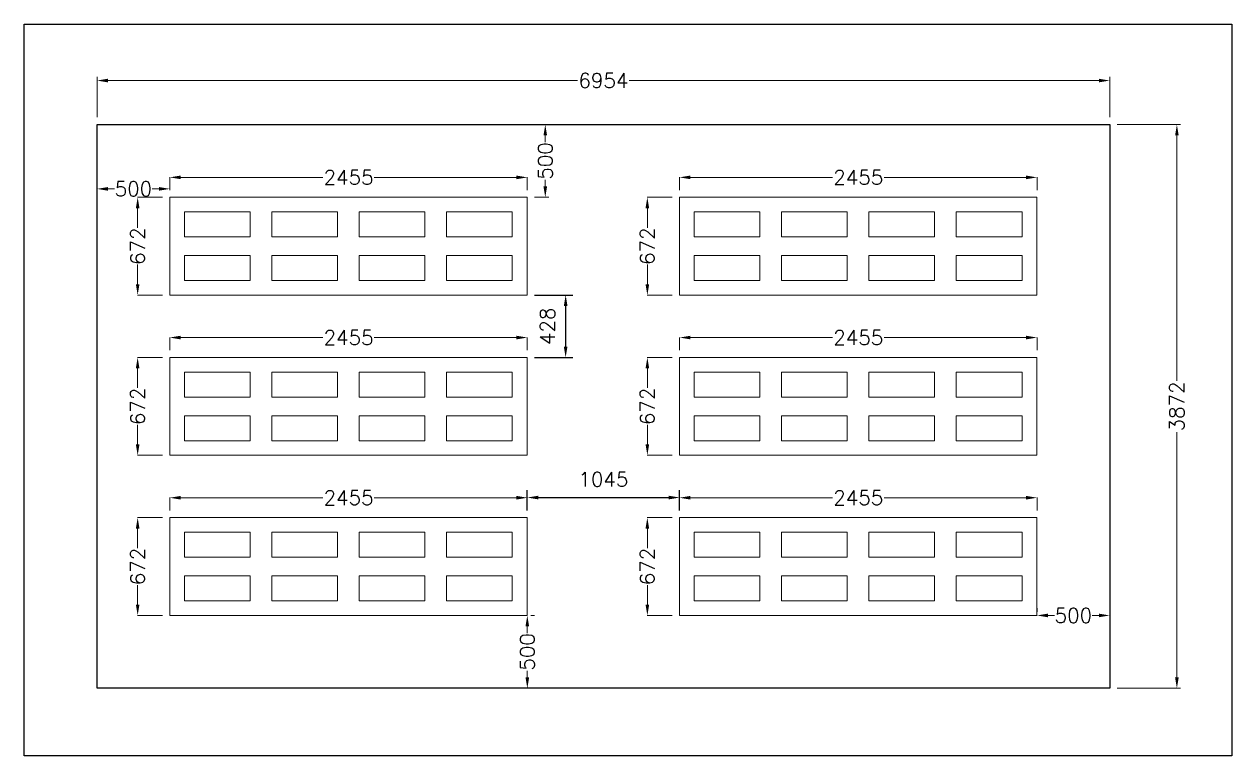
# Model space of a CAD drawing. Header units: millimetres. Extents: x 3552052 to 4144896, y -707811 to -630695.
# Drawn here: x 4111975 to 4120268, y -689910 to -684885 of the extents above; entities that cross this region are included whole.
import ezdxf

# ---------------------------------------------------------------- set-up
doc = ezdxf.new("R2010")
doc.units = ezdxf.units.MM
doc.header["$LTSCALE"] = 6
doc.header["$MEASUREMENT"] = 0
doc.layers.get('Defpoints').update_dxf_attribs({"linetype": 'CONTINUOUS', "lineweight": 0})
doc.layers.add('ELE-12W LED', color=1, linetype='CONTINUOUS', lineweight=0)
doc.layers.add('MEP_HVAC_COPPER_PIPE', color=5, linetype='CONTINUOUS', lineweight=0)
doc.styles.add('ROMANS', font='romans.shx')
doc.styles.get("Standard").update_dxf_attribs({"font": 'SIMPLEX'})
doc.dimstyles.new('AEPL1', dxfattribs={"dimtxt": 100, "dimasz": 75, "dimexe": 25, "dimexo": 50, "dimtad": 0, "dimdec": 0, "dimtxsty": 'ROMANS', "dimcen": 2.5, "dimclrd": 7, "dimclre": 7, "dimclrt": 7, "dimadec": 0, "dimazin": 0, "dimtfac": 1, "dimtdec": 0, "dimtmove": 0, "dimatfit": 3, "dimfxl": 1, "dimlwd": 0, "dimlwe": 0, "dimarcsym": 0})
doc.dimstyles.get("Standard").update_dxf_attribs({"dimtxt": 100, "dimasz": 75, "dimexe": 50, "dimexo": 50, "dimgap": 75, "dimtad": 1, "dimdec": 0, "dimzin": 0, "dimdsep": 46, "dimtxsty": 'Standard', "dimcen": 0.09, "dimclrd": 256, "dimclre": 256, "dimclrt": 256, "dimadec": 0, "dimazin": 0, "dimtfac": 1, "dimtdec": 0, "dimtofl": 0, "dimtmove": 0, "dimatfit": 3, "dimfxl": 1, "dimtolj": 1, "dimtzin": 0, "dimarcsym": 0})

# ---------------------------------------------------------------- blocks, each defined once
blk = doc.blocks.new('*U836')
at = {"layer": 'MEP_HVAC_COPPER_PIPE', "linetype": 'ByBlock'}
for p, q in [((226, 86), (-226, 86)), ((-226, 86), (-226, -86)), ((226, -86), (226, 86)), ((-226, -86), (226, -86))]:
    blk.add_line(p, q, dxfattribs=at)
blk = doc.blocks.new('*U837')
at = {"layer": 'MEP_HVAC_COPPER_PIPE', "color": 0, "linetype": 'ByBlock', "lineweight": -2, "transparency": 16777216}
for p in [(0, 300), (600, 300), (1200, 300), (1800, 300), (0, 0), (600, 0), (1200, 0), (1800, 0)]:
    blk.add_blockref('*U836', p, dxfattribs=at)
blk = doc.blocks.new('*D832')
at = {"layer": 'Defpoints', "color": 0, "linetype": 'ByBlock', "transparency": 16777216}
for p in [(4112975.2, -688274), (4112754.3, -688945.6), (4112975.2, -688945.6)]:
    blk.add_point(p, dxfattribs=at)
at = {"layer": 'MEP_HVAC_COPPER_PIPE', "color": 7, "linetype": 'ByBlock', "lineweight": 0, "transparency": 16777216}
for p, q in [((4112925.2, -688274), (4112753, -688274)), ((4112754.3, -688349), (4112754.3, -688482.9)), ((4112754.3, -688870.6), (4112754.3, -688736.6)), ((4112925.2, -688945.6), (4112753, -688945.6))]:
    blk.add_line(p, q, dxfattribs=at)
at = {"layer": 'MEP_HVAC_COPPER_PIPE', "color": 7, "linetype": 'ByBlock', "transparency": 16777216}
for points in [[(4112741.8, -688349), (4112766.8, -688349), (4112754.3, -688274)], [(4112741.8, -688870.6), (4112766.8, -688870.6), (4112754.3, -688945.6)]]:
    blk.add_solid(points, dxfattribs=at)
at = {"layer": 'MEP_HVAC_COPPER_PIPE', "color": 0, "linetype": 'ByBlock', "transparency": 16777216, "insert": (4112754.3, -688609.8), "char_height": 100, "attachment_point": 5, "rotation": 90, "style": 'ROMANS'}
blk.add_mtext('672', dxfattribs=at)
blk = doc.blocks.new('*D833')
at = {"layer": 'Defpoints', "color": 0, "linetype": 'ByBlock', "transparency": 16777216}
for p in [(4115430, -688137.2), (4112975.2, -688274), (4115430, -688274)]:
    blk.add_point(p, dxfattribs=at)
at = {"layer": 'MEP_HVAC_COPPER_PIPE', "color": 7, "linetype": 'ByBlock', "lineweight": 0, "transparency": 16777216}
for p, q in [((4112975.2, -688224), (4112975.2, -688136)), ((4113050.2, -688137.2), (4114025.8, -688137.2)), ((4115355, -688137.2), (4114379.4, -688137.2)), ((4115430, -688224), (4115430, -688136))]:
    blk.add_line(p, q, dxfattribs=at)
at = {"layer": 'MEP_HVAC_COPPER_PIPE', "color": 7, "linetype": 'ByBlock', "transparency": 16777216}
for points in [[(4113050.2, -688124.7), (4113050.2, -688149.7), (4112975.2, -688137.2)], [(4115355, -688124.7), (4115355, -688149.7), (4115430, -688137.2)]]:
    blk.add_solid(points, dxfattribs=at)
at = {"layer": 'MEP_HVAC_COPPER_PIPE', "color": 0, "linetype": 'ByBlock', "transparency": 16777216, "insert": (4114202.6, -688137.2), "char_height": 100, "attachment_point": 5, "style": 'ROMANS'}
blk.add_mtext('2455', dxfattribs=at)
blk = doc.blocks.new('*D838')
at = {"layer": 'Defpoints', "color": 0, "transparency": 16777216}
for p in [(4112475.4, -686016.2), (4112475.4, -686074), (4112975.2, -686074)]:
    blk.add_point(p, dxfattribs=at)
at = {"layer": 'MEP_HVAC_COPPER_PIPE', "color": 7, "lineweight": 0, "transparency": 16777216}
for p, q in [((4112475.4, -686024), (4112475.4, -685991.2)), ((4112975.2, -686024), (4112975.2, -685991.2)), ((4112550.4, -686016.2), (4112596.1, -686016.2)), ((4112900.2, -686016.2), (4112854.5, -686016.2))]:
    blk.add_line(p, q, dxfattribs=at)
at = {"layer": 'MEP_HVAC_COPPER_PIPE', "color": 7, "transparency": 16777216}
for points in [[(4112550.4, -686003.7), (4112550.4, -686028.7), (4112475.4, -686016.2)], [(4112900.2, -686003.7), (4112900.2, -686028.7), (4112975.2, -686016.2)]]:
    blk.add_solid(points, dxfattribs=at)
at = {"layer": 'MEP_HVAC_COPPER_PIPE', "color": 7, "lineweight": -3, "transparency": 16777216, "insert": (4112725.3, -686016.2), "char_height": 100, "attachment_point": 5, "style": 'ROMANS'}
blk.add_mtext('500', dxfattribs=at)
blk = doc.blocks.new('*D839')
at = {"layer": 'Defpoints', "color": 0, "transparency": 16777216}
for p in [(4115430, -685574.4), (4115553.4, -685574.4), (4115430, -686074)]:
    blk.add_point(p, dxfattribs=at)
at = {"layer": 'MEP_HVAC_COPPER_PIPE', "color": 7, "lineweight": 0, "transparency": 16777216}
for p, q in [((4115480, -685574.4), (4115578.4, -685574.4)), ((4115553.4, -685649.4), (4115553.4, -685695)), ((4115553.4, -685999), (4115553.4, -685953.4)), ((4115480, -686074), (4115578.4, -686074))]:
    blk.add_line(p, q, dxfattribs=at)
at = {"layer": 'MEP_HVAC_COPPER_PIPE', "color": 7, "transparency": 16777216}
for points in [[(4115540.9, -685649.4), (4115565.9, -685649.4), (4115553.4, -685574.4)], [(4115540.9, -685999), (4115565.9, -685999), (4115553.4, -686074)]]:
    blk.add_solid(points, dxfattribs=at)
at = {"layer": 'MEP_HVAC_COPPER_PIPE', "color": 7, "lineweight": -3, "transparency": 16777216, "insert": (4115553.4, -685824.2), "char_height": 100, "attachment_point": 5, "rotation": 90, "style": 'ROMANS'}
blk.add_mtext('500', dxfattribs=at)
blk = doc.blocks.new('*D840')
at = {"layer": 'Defpoints', "color": 0, "transparency": 16777216}
for p in [(4115430, -688945.6), (4115430, -689446), (4115430, -689446)]:
    blk.add_point(p, dxfattribs=at)
at = {"layer": 'MEP_HVAC_COPPER_PIPE', "color": 7, "lineweight": 0, "transparency": 16777216}
for p, q in [((4115480, -688945.6), (4115455, -688945.6)), ((4115430, -689020.6), (4115430, -689066.6)), ((4115430, -689371), (4115430, -689325)), ((4115480, -689446), (4115455, -689446))]:
    blk.add_line(p, q, dxfattribs=at)
at = {"layer": 'MEP_HVAC_COPPER_PIPE', "color": 7, "transparency": 16777216}
for points in [[(4115417.5, -689020.6), (4115442.5, -689020.6), (4115430, -688945.6)], [(4115417.5, -689371), (4115442.5, -689371), (4115430, -689446)]]:
    blk.add_solid(points, dxfattribs=at)
at = {"layer": 'MEP_HVAC_COPPER_PIPE', "color": 7, "lineweight": -3, "transparency": 16777216, "insert": (4115430, -689195.8), "char_height": 100, "attachment_point": 5, "rotation": 90, "style": 'ROMANS'}
blk.add_mtext('500', dxfattribs=at)
blk = doc.blocks.new('*D841')
at = {"layer": 'Defpoints', "color": 0, "transparency": 16777216}
for p in [(4118930, -688945.6), (4119429.6, -688945.6), (4119429.6, -688945.6)]:
    blk.add_point(p, dxfattribs=at)
at = {"layer": 'MEP_HVAC_COPPER_PIPE', "color": 7, "lineweight": 0, "transparency": 16777216}
for p, q in [((4118930, -688895.6), (4118930, -688920.6)), ((4119429.6, -688895.6), (4119429.6, -688920.6)), ((4119005, -688945.6), (4119050.6, -688945.6)), ((4119354.6, -688945.6), (4119309, -688945.6))]:
    blk.add_line(p, q, dxfattribs=at)
at = {"layer": 'MEP_HVAC_COPPER_PIPE', "color": 7, "transparency": 16777216}
for points in [[(4119005, -688933.1), (4119005, -688958.1), (4118930, -688945.6)], [(4119354.6, -688933.1), (4119354.6, -688958.1), (4119429.6, -688945.6)]]:
    blk.add_solid(points, dxfattribs=at)
at = {"layer": 'MEP_HVAC_COPPER_PIPE', "color": 7, "lineweight": -3, "transparency": 16777216, "insert": (4119179.8, -688945.6), "char_height": 100, "attachment_point": 5, "style": 'ROMANS'}
blk.add_mtext('500', dxfattribs=at)
blk = doc.blocks.new('*D842')
at = {"layer": 'Defpoints', "color": 0, "transparency": 16777216}
for p in [(4119429.6, -685272.2), (4112475.4, -685574.4), (4119429.6, -685574.4)]:
    blk.add_point(p, dxfattribs=at)
at = {"layer": 'MEP_HVAC_COPPER_PIPE', "color": 7, "lineweight": 0, "transparency": 16777216}
for p, q in [((4112475.4, -685524.4), (4112475.4, -685247.2)), ((4119429.6, -685524.4), (4119429.6, -685247.2)), ((4112550.4, -685272.2), (4115775.7, -685272.2)), ((4119354.6, -685272.2), (4116129.3, -685272.2))]:
    blk.add_line(p, q, dxfattribs=at)
at = {"layer": 'MEP_HVAC_COPPER_PIPE', "color": 7, "transparency": 16777216}
for points in [[(4112550.4, -685259.7), (4112550.4, -685284.7), (4112475.4, -685272.2)], [(4119354.6, -685259.7), (4119354.6, -685284.7), (4119429.6, -685272.2)]]:
    blk.add_solid(points, dxfattribs=at)
at = {"layer": 'MEP_HVAC_COPPER_PIPE', "color": 7, "lineweight": -3, "transparency": 16777216, "insert": (4115952.5, -685272.2), "char_height": 100, "attachment_point": 5, "style": 'ROMANS'}
blk.add_mtext('6954', dxfattribs=at)
blk = doc.blocks.new('*D843')
at = {"layer": 'Defpoints', "color": 0, "transparency": 16777216}
for p in [(4119429.6, -685574.4), (4119429.6, -689446), (4119890.5, -689446)]:
    blk.add_point(p, dxfattribs=at)
at = {"layer": 'MEP_HVAC_COPPER_PIPE', "color": 7, "lineweight": 0, "transparency": 16777216}
for p, q in [((4119479.6, -685574.4), (4119915.5, -685574.4)), ((4119890.5, -685649.4), (4119890.5, -687333.4)), ((4119890.5, -689371), (4119890.5, -687687)), ((4119479.6, -689446), (4119915.5, -689446))]:
    blk.add_line(p, q, dxfattribs=at)
at = {"layer": 'MEP_HVAC_COPPER_PIPE', "color": 7, "transparency": 16777216}
for points in [[(4119878, -685649.4), (4119903, -685649.4), (4119890.5, -685574.4)], [(4119878, -689371), (4119903, -689371), (4119890.5, -689446)]]:
    blk.add_solid(points, dxfattribs=at)
at = {"layer": 'MEP_HVAC_COPPER_PIPE', "color": 7, "lineweight": -3, "transparency": 16777216, "insert": (4119890.5, -687510.2), "char_height": 100, "attachment_point": 5, "rotation": 90, "style": 'ROMANS'}
blk.add_mtext('3872', dxfattribs=at)
blk = doc.blocks.new('*D875')
at = {"layer": 'Defpoints', "color": 0, "transparency": 16777216}
for p in [(4115430, -686745.6), (4115430, -687174), (4115693.3, -687174)]:
    blk.add_point(p, dxfattribs=at)
at = {"layer": 'ELE-12W LED', "color": 251, "lineweight": -2, "true_color": 0x5e5e5e, "transparency": 16777216}
for p, q in [((4115480, -686745.6), (4115743.3, -686745.6)), ((4115693.3, -686820.6), (4115693.3, -687099)), ((4115480, -687174), (4115743.3, -687174))]:
    blk.add_line(p, q, dxfattribs=at)
at = {"layer": 'ELE-12W LED', "color": 251, "true_color": 0x5e5e5e, "transparency": 16777216}
for points in [[(4115680.8, -686820.6), (4115705.8, -686820.6), (4115693.3, -686745.6)], [(4115680.8, -687099), (4115705.8, -687099), (4115693.3, -687174)]]:
    blk.add_solid(points, dxfattribs=at)
at = {"layer": 'ELE-12W LED', "color": 251, "true_color": 0x5e5e5e, "transparency": 16777216, "insert": (4115568.3, -686959.8), "char_height": 100, "attachment_point": 5, "rotation": 90}
blk.add_mtext('\\A1;428', dxfattribs=at)
blk = doc.blocks.new('*D876')
at = {"layer": 'Defpoints', "color": 0, "transparency": 16777216}
for p in [(4116475.2, -688136), (4115430, -688274), (4116475.2, -688274)]:
    blk.add_point(p, dxfattribs=at)
at = {"layer": 'ELE-12W LED', "color": 251, "lineweight": -2, "true_color": 0x5e5e5e, "transparency": 16777216}
for p, q in [((4115430, -688224), (4115430, -688086)), ((4115505, -688136), (4116400.2, -688136)), ((4116475.2, -688224), (4116475.2, -688086))]:
    blk.add_line(p, q, dxfattribs=at)
at = {"layer": 'ELE-12W LED', "color": 251, "true_color": 0x5e5e5e, "transparency": 16777216}
for points in [[(4115505, -688123.5), (4115505, -688148.5), (4115430, -688136)], [(4116400.2, -688123.5), (4116400.2, -688148.5), (4116475.2, -688136)]]:
    blk.add_solid(points, dxfattribs=at)
at = {"layer": 'ELE-12W LED', "color": 251, "true_color": 0x5e5e5e, "transparency": 16777216, "insert": (4115952.6, -688011), "char_height": 100, "attachment_point": 5}
blk.add_mtext('\\A1;1045', dxfattribs=at)
blk = doc.blocks.new('*U834')
at = {"layer": 'MEP_HVAC_COPPER_PIPE', "color": 1, "linetype": 'ByBlock'}
blk.add_lwpolyline([(-1092, 242.4), (1362.8, 242.4), (1362.8, -429.2), (-1092, -429.2)], close=True, dxfattribs=at)
blk.add_blockref('*U837', (-766.1, -243.6), dxfattribs=at)
at = {"layer": 'MEP_HVAC_COPPER_PIPE', "color": 3, "linetype": 'ByBlock'}
dim = blk.add_linear_dim(base=(1362.8, 379.2), p1=(-1092, 242.4), p2=(1362.8, 242.4), dimstyle='AEPL1', dxfattribs=at)
dim.commit()
dim.dimension.update_dxf_attribs({"geometry": '*D833', "text_midpoint": (135.4, 379.2), "insert": (-4114067.1, 688516.4)})
dim = blk.add_linear_dim(base=(-1312.8, -429.2), p1=(-1092, 242.4), p2=(-1092, -429.2), angle=90, dimstyle='AEPL1', dxfattribs=at)
dim.commit()
dim.dimension.update_dxf_attribs({"geometry": '*D832', "text_midpoint": (-1312.8, -93.4), "insert": (-4114067.1, 688516.4)})
blk = doc.blocks.new('*U835')
at = {"layer": 'MEP_HVAC_COPPER_PIPE', "color": 0, "linetype": 'ByBlock', "lineweight": -2, "transparency": 16777216}
for p in [(0, 2200), (3500, 2200), (0, 1100), (3500, 1100), (0, 0), (3500, 0)]:
    blk.add_blockref('*U834', p, dxfattribs=at)

msp = doc.modelspace()

# ---------------------------------------------------------------- linework, layer by layer
at = {"layer": 'MEP_HVAC_COPPER_PIPE', "color": 4, "lineweight": -3}
msp.add_lwpolyline([(4111974.9, -684884.9), (4120267.9, -684884.9), (4120267.9, -689909.8), (4111974.9, -689909.8)], close=True, dxfattribs=at)
at = {"layer": 'MEP_HVAC_COPPER_PIPE', "lineweight": -3}
msp.add_lwpolyline([(4112475.4, -685574.4), (4119429.6, -685574.4), (4119429.6, -689446), (4112475.4, -689446)], close=True, dxfattribs=at)

# ---------------------------------------------------------------- block references
msp.add_blockref('*U835', (4114067.1, -688516.4), dxfattribs=at)

# ---------------------------------------------------------------- dimensions: what is measured, and where the dimension line sits
at = {"layer": 'ELE-12W LED', "color": 0}
dim = msp.add_linear_dim(base=(4115693.3, -687174), p1=(4115430, -686745.6), p2=(4115430, -687174), angle=90, dimstyle='Standard', dxfattribs=at)
dim.commit()
dim.dimension.update_dxf_attribs({"geometry": '*D875', "text_midpoint": (4115568.3, -686959.8)})
at = {"layer": 'ELE-12W LED', "color": 1}
dim = msp.add_linear_dim(base=(4116475.2, -688136), p1=(4115430, -688274), p2=(4116475.2, -688274), dimstyle='Standard', dxfattribs=at)
dim.commit()
dim.dimension.update_dxf_attribs({"geometry": '*D876', "text_midpoint": (4115952.6, -688011)})
at = {"layer": 'MEP_HVAC_COPPER_PIPE', "color": 6, "lineweight": -3}
for base, p1, p2, picture, middle in [((4119429.6, -685272.2), (4112475.4, -685574.4), (4119429.6, -685574.4), '*D842', (4115952.5, -685272.2)), ((4119429.6, -688945.6), (4118930, -688945.6), (4119429.6, -688945.6), '*D841', (4119179.8, -688945.6))]:
    dim = msp.add_linear_dim(base=base, p1=p1, p2=p2, dimstyle='AEPL1', dxfattribs=at)
    dim.commit()
    dim.dimension.update_dxf_attribs({"geometry": picture, "text_midpoint": middle})
dim = msp.add_linear_dim(base=(4115553.4, -685574.4), p1=(4115430, -686074), p2=(4115430, -685574.4), angle=90, dimstyle='AEPL1', dxfattribs=at)
dim.commit()
dim.dimension.update_dxf_attribs({"geometry": '*D839', "text_midpoint": (4115553.4, -685824.2), "dimtype": 160})
for base, p1, p2, picture, middle in [((4119890.5, -689446), (4119429.6, -685574.4), (4119429.6, -689446), '*D843', (4119890.5, -687510.2)), ((4115430, -689446), (4115430, -688945.6), (4115430, -689446), '*D840', (4115430, -689195.8))]:
    dim = msp.add_linear_dim(base=base, p1=p1, p2=p2, angle=90, dimstyle='AEPL1', dxfattribs=at)
    dim.commit()
    dim.dimension.update_dxf_attribs({"geometry": picture, "text_midpoint": middle})
dim = msp.add_linear_dim(base=(4112475.4, -686016.2), p1=(4112975.2, -686074), p2=(4112475.4, -686074), dimstyle='AEPL1', dxfattribs=at)
dim.commit()
dim.dimension.update_dxf_attribs({"geometry": '*D838', "text_midpoint": (4112725.3, -686016.2), "dimtype": 160})

doc.saveas('drawing.dxf')
